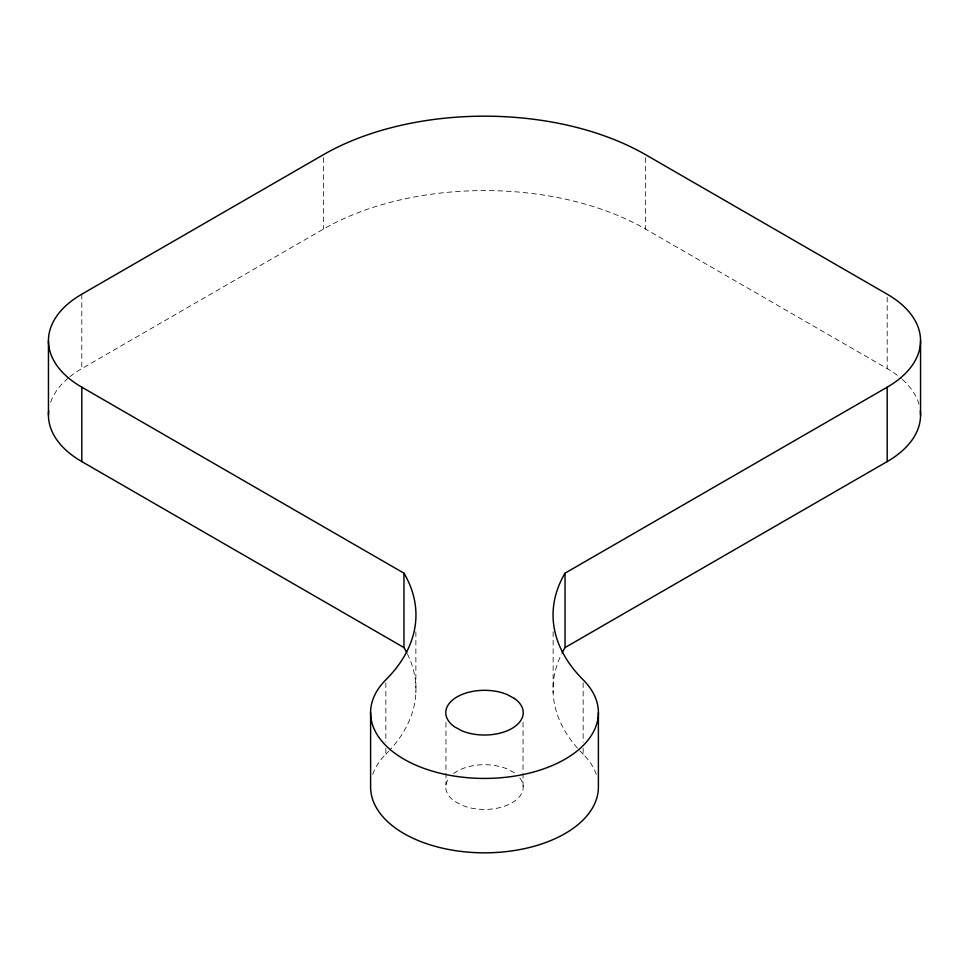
<?xml version="1.0" encoding="UTF-8"?>
<svg xmlns="http://www.w3.org/2000/svg" width="969" height="969" viewBox="0 0 969 969"><rect width="100%" height="100%" fill="white"/><g stroke="black" fill="none" stroke-linecap="round" stroke-linejoin="round"><path stroke-width="0.73" stroke-dasharray="4.84 3.63" d="M69.768 376.784A113.894 65.759 0 0 1 81.808 368.583L323.428 229.096A227.8 131.518 0 0 1 645.572 229.096L887.192 368.583A113.894 65.759 0 0 1 901.352 378.552M514.43 772.887L507.053 768.889A38.724 22.36 0 0 0 453.02 774.049M887.192 297.168L887.192 368.583M645.572 157.668L645.572 229.096M583.144 682.77L583.144 742.29M583.144 748.238L583.144 754.185A113.894 65.759 0 0 1 597.074 777.053M553.129 631.824L553.129 692.835M523.042 722.305L523.042 789.263M445.958 722.389L445.958 784.878M415.871 631.824L415.871 692.835M385.856 682.77L385.856 742.29M385.856 748.238L385.856 754.185A113.894 65.759 0 0 0 371.926 777.053M323.428 157.668L323.428 229.096M81.808 294.188L81.808 368.583M407.355 653.845A224.566 129.652 0 0 1 389.72 750.163M388.775 751.181A224.566 129.652 0 0 1 385.856 754.185M50.642 402.256A113.894 65.759 0 0 1 68.69 377.656M902.381 379.448A113.894 65.759 0 0 1 919.23 405.078M583.144 754.185A224.566 129.652 0 0 1 578.348 749.146M577.439 748.129A224.566 129.652 0 0 1 561.645 653.845M519.772 777.841A38.724 22.36 0 0 1 509.076 804.355A38.724 22.36 0 0 1 461.947 805.239L454.57 801.254A38.724 22.36 0 0 1 448.259 779.197"/><path stroke-width="1.45" d="M562.274 652.585A224.566 129.652 0 0 1 565.036 647.571L565.036 573.176L887.192 387.188A113.894 65.759 0 0 0 887.192 294.188L645.572 154.689A227.8 131.518 0 0 0 323.428 154.689L81.808 294.188A113.894 65.759 0 0 0 81.808 387.188L81.808 461.583L403.964 647.571A224.566 129.652 0 0 1 406.726 652.585M565.036 647.571L887.192 461.583A113.894 65.759 0 0 0 920.308 410.783M81.808 387.188L403.964 573.176L403.964 647.571M920.55 340.688L920.55 415.083M887.192 387.188L887.192 461.583M598.394 712.675L598.394 787.07A113.894 65.759 0 0 1 484.5 852.829A113.894 65.759 0 0 1 370.606 787.07L370.606 712.675M48.45 340.688L48.45 415.083M565.036 573.176A224.566 129.652 0 0 0 583.144 679.79A113.894 65.759 0 0 1 484.5 778.434A113.894 65.759 0 0 1 385.856 679.79A224.566 129.652 0 0 0 403.964 573.176M81.808 461.583A113.894 65.759 0 0 1 48.692 410.783M514.43 698.479L507.053 694.494A38.724 22.36 0 0 0 456.229 697.389A38.724 22.36 0 0 0 454.57 726.859L461.947 730.844A38.724 22.36 0 0 0 512.771 727.949A38.724 22.36 0 0 0 514.43 698.479"/></g></svg>
